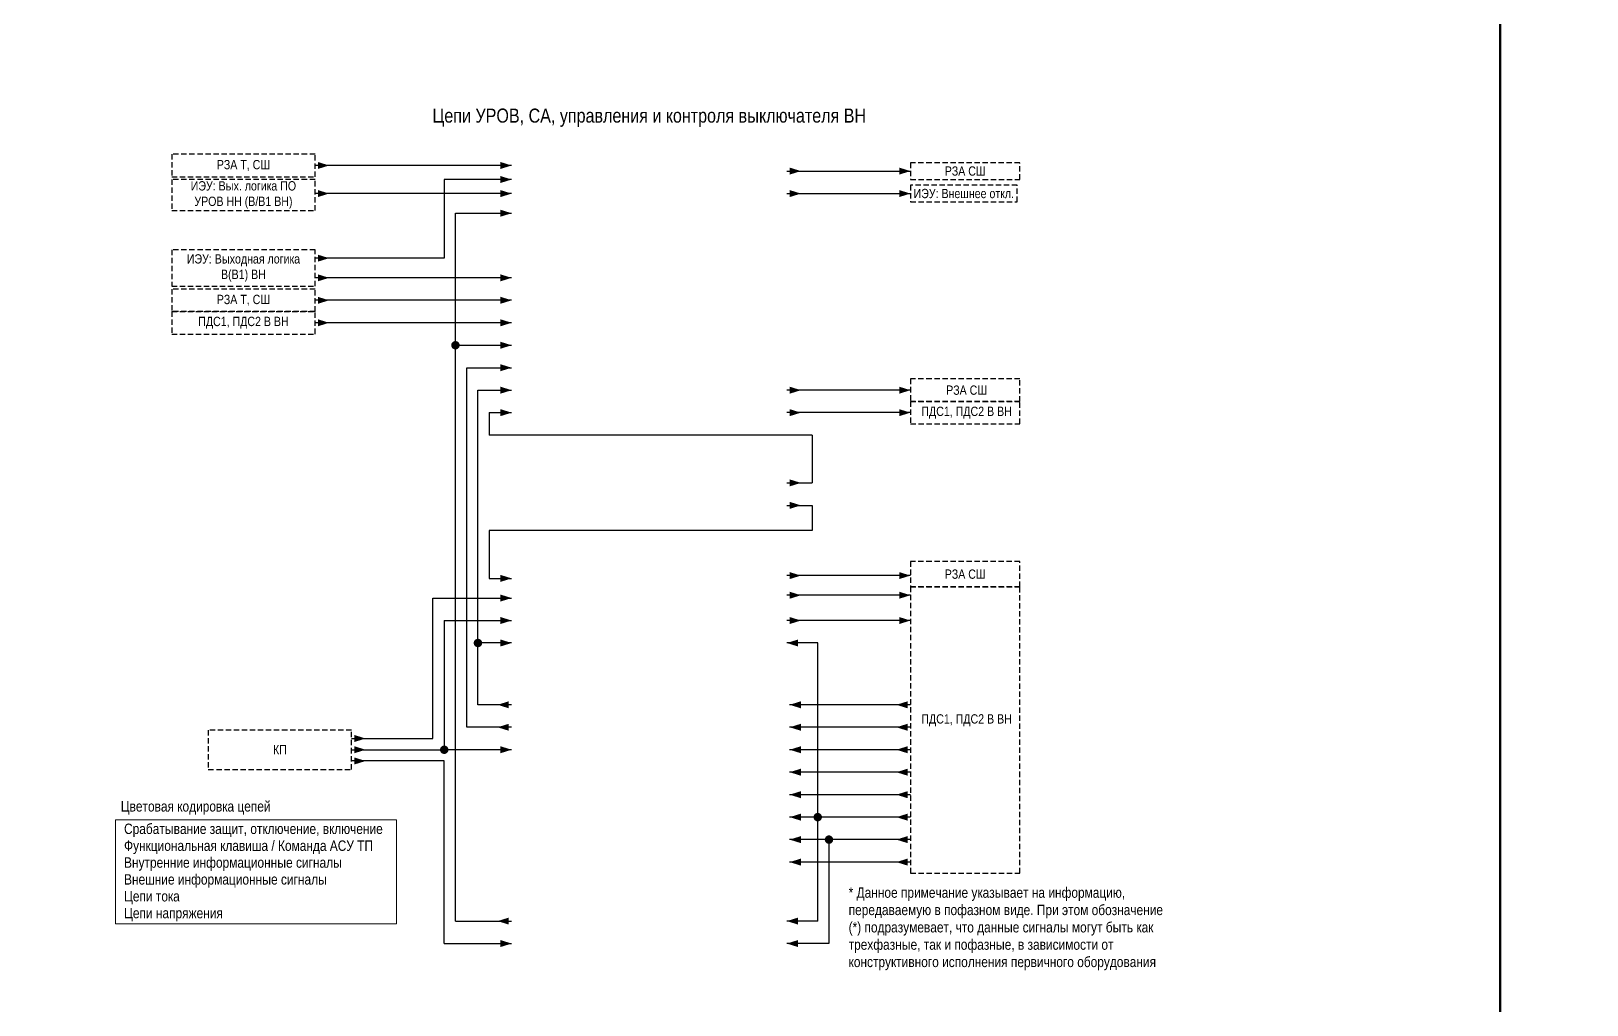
# Model space of a CAD drawing. Header units: millimetres. Extents: x 25558 to 49929, y 1902 to 19390.
# Drawn here: x 43425 to 43979, y 17266 to 17613 of the extents above; entities that cross this region are included whole.
import ezdxf
from ezdxf.enums import TextEntityAlignment as Align

# ---------------------------------------------------------------- set-up
doc = ezdxf.new("R2010")
doc.units = ezdxf.units.MM
doc.linetypes.add('штриховая2', pattern=[9.525, 6.35, -3.175])
for name, color, linetype, lineweight in [('Основная', 7, 'Continuous', 30), ('Отключение_включение', 1, 'Continuous', 30), ('Тонкая', 7, 'Continuous', 5), ('Цепи внешние', 84, 'Continuous', 30), ('Цепи внутренние', 5, 'Continuous', 30), ('Цепи ТН', 200, 'Continuous', 30), ('Цепи ТТ', 23, 'Continuous', 30), ('Цепь - ФК и АСУ', 132, 'Continuous', 30)]:
    doc.layers.add(name, color=color, linetype=linetype, lineweight=lineweight)
doc.styles.add('Narrow', font='ARIALN.TTF')

# ---------------------------------------------------------------- blocks, each defined once
blk = doc.blocks.new('Point')
at = {"layer": 'Основная', "color": 0, "const_width": 1.5}
blk.add_lwpolyline([(-0.75, 0, 1), (0.75, 0, 1)], format="xyb", close=True, dxfattribs=at)

msp = doc.modelspace()

# ---------------------------------------------------------------- linework, layer by layer
at = {"layer": 'Основная', "color": 5}
msp.add_lwpolyline([(43576, 17296), (43596, 17296)], dxfattribs=at)
at = {"layer": 'Отключение_включение'}
for p, q in [((43694, 17563), (43738, 17563)), ((43694, 17555), (43738, 17555)), ((43738, 17477), (43694, 17477)), ((43568, 17411), (43596, 17411)), ((43738, 17412), (43694, 17412)), ((43572, 17403), (43572, 17357)), ((43572, 17403), (43596, 17403)), ((43738, 17403), (43694, 17403)), ((43596, 17357), (43572, 17357))]:
    msp.add_line(p, q, dxfattribs=at)
for points in [[(43699, 17563, 0, 2.5, 0), (43695, 17563, 0, 0, 0)], [(43738, 17563, 0, 2.5, 0), (43734, 17563, 0, 0, 0)], [(43699, 17555, 0, 2.5, 0), (43695, 17555, 0, 0, 0)], [(43738, 17555, 0, 2.5, 0), (43734, 17555, 0, 0, 0)], [(43699, 17477, 0, 2.5, 0), (43695, 17477, 0, 0, 0)], [(43738, 17477, 0, 2.5, 0), (43734, 17477, 0, 0, 0)], [(43699, 17412, 0, 2.5, 0), (43695, 17412, 0, 0, 0)], [(43738, 17412, 0, 2.5, 0), (43734, 17412, 0, 0, 0)], [(43699, 17403, 0, 2.5, 0), (43695, 17403, 0, 0, 0)], [(43738, 17403, 0, 2.5, 0), (43734, 17403, 0, 0, 0)], [(43596, 17357, 0, 2.5, 0), (43592, 17357, 0, 0, 0)]]:
    msp.add_lwpolyline(points, format="xyseb", dxfattribs=at)
for points in [[(43568, 17361), (43568, 17411)], [(43539, 17361), (43568, 17361)], [(43539, 17357), (43572, 17357)]]:
    msp.add_lwpolyline(points, dxfattribs=at)
at = {"layer": 'Отключение_включение', "ltscale": 0.3}
for points in [[(43596, 17411, 0, 2.5, 0), (43592, 17411, 0, 0, 0)], [(43596, 17403, 0, 2.5, 0), (43592, 17403, 0, 0, 0)], [(43544, 17361, 0, 2.5, 0), (43540, 17361, 0, 0, 0)], [(43544, 17357, 0, 2.5, 0), (43540, 17357, 0, 0, 0)]]:
    msp.add_lwpolyline(points, format="xyseb", dxfattribs=at)
at = {"layer": 'Тонкая', "color": 3, "lineweight": 50}
for points in [[(43948, 17143), (43354, 17143), (43354, 17983), (43948, 17983)], [(44542, 17143), (43948, 17143), (43948, 17983), (44542, 17983)]]:
    msp.add_lwpolyline(points, close=True, dxfattribs=at)
at = {"layer": 'Тонкая', "ltscale": 0.3}
msp.add_lwpolyline([(43455, 17332), (43555, 17332), (43555, 17295), (43455, 17295)], close=True, dxfattribs=at)
at = {"layer": 'Цепи внешние', "ltscale": 0.3}
for p, q in [((43596, 17565), (43526, 17565)), ((43596, 17517), (43526, 17517)), ((43596, 17509), (43526, 17509)), ((43738, 17485), (43694, 17485)), ((43738, 17419), (43694, 17419)), ((43705, 17395), (43694, 17395)), ((43705, 17333), (43705, 17395)), ((43572, 17353), (43539, 17353)), ((43572, 17288), (43572, 17353)), ((43705, 17296), (43705, 17333))]:
    msp.add_line(p, q, dxfattribs=at)
at = {"layer": 'Цепи внешние'}
for p, q in [((43709, 17325), (43709, 17288)), ((43709, 17288), (43694, 17288))]:
    msp.add_line(p, q, dxfattribs=at)
at = {"layer": 'Цепи внешние', "linetype": 'штриховая2', "ltscale": 0.3}
for points in [[(43526, 17569), (43475, 17569), (43475, 17561), (43526, 17561)], [(43777, 17566), (43738, 17566), (43738, 17560), (43777, 17560)], [(43526, 17521), (43475, 17521), (43475, 17513), (43526, 17513)], [(43526, 17513), (43475, 17513), (43475, 17505), (43526, 17505)], [(43777, 17489), (43738, 17489), (43738, 17481), (43777, 17481)], [(43777, 17481), (43738, 17481), (43738, 17473), (43777, 17473)], [(43777, 17424), (43738, 17424), (43738, 17415), (43777, 17415)], [(43777, 17415), (43738, 17415), (43738, 17313), (43777, 17313)], [(43539, 17364), (43488, 17364), (43488, 17350), (43539, 17350)]]:
    msp.add_lwpolyline(points, close=True, dxfattribs=at)
at = {"layer": 'Цепи внешние', "ltscale": 0.3}
for points in [[(43531, 17565, 0, 2.5, 0), (43527, 17565, 0, 0, 0)], [(43596, 17565, 0, 2.5, 0), (43592, 17565, 0, 0, 0)], [(43531, 17517, 0, 2.5, 0), (43527, 17517, 0, 0, 0)], [(43596, 17517, 0, 2.5, 0), (43592, 17517, 0, 0, 0)], [(43531, 17509, 0, 2.5, 0), (43527, 17509, 0, 0, 0)], [(43596, 17509, 0, 2.5, 0), (43592, 17509, 0, 0, 0)], [(43699, 17485, 0, 2.5, 0), (43695, 17485, 0, 0, 0)], [(43738, 17485, 0, 2.5, 0), (43734, 17485, 0, 0, 0)], [(43699, 17419, 0, 2.5, 0), (43695, 17419, 0, 0, 0)], [(43738, 17419, 0, 2.5, 0), (43734, 17419, 0, 0, 0)], [(43694, 17395, 0, 2.5, 0), (43698, 17395, 0, 0, 0)], [(43695, 17373, 0, 2.5, 0), (43699, 17373, 0, 0, 0)], [(43733, 17373, 0, 2.5, 0), (43737, 17373, 0, 0, 0)], [(43695, 17365, 0, 2.5, 0), (43699, 17365, 0, 0, 0)], [(43733, 17365, 0, 2.5, 0), (43737, 17365, 0, 0, 0)], [(43695, 17357, 0, 2.5, 0), (43699, 17357, 0, 0, 0)], [(43733, 17357, 0, 2.5, 0), (43737, 17357, 0, 0, 0)], [(43544, 17353, 0, 2.5, 0), (43540, 17353, 0, 0, 0)], [(43695, 17349, 0, 2.5, 0), (43699, 17349, 0, 0, 0)], [(43733, 17349, 0, 2.5, 0), (43737, 17349, 0, 0, 0)], [(43695, 17341, 0, 2.5, 0), (43699, 17341, 0, 0, 0)], [(43733, 17341, 0, 2.5, 0), (43737, 17341, 0, 0, 0)], [(43695, 17333, 0, 2.5, 0), (43699, 17333, 0, 0, 0)], [(43733, 17333, 0, 2.5, 0), (43737, 17333, 0, 0, 0)], [(43695, 17325, 0, 2.5, 0), (43699, 17325, 0, 0, 0)], [(43733, 17325, 0, 2.5, 0), (43737, 17325, 0, 0, 0)], [(43695, 17317, 0, 2.5, 0), (43699, 17317, 0, 0, 0)], [(43733, 17317, 0, 2.5, 0), (43737, 17317, 0, 0, 0)], [(43694, 17296, 0, 2.5, 0), (43698, 17296, 0, 0, 0)], [(43596, 17288, 0, 2.5, 0), (43592, 17288, 0, 0, 0)], [(43694, 17288, 0, 2.5, 0), (43698, 17288, 0, 0, 0)]]:
    msp.add_lwpolyline(points, format="xyseb", dxfattribs=at)
for points in [[(43738, 17373), (43695, 17373)], [(43738, 17365), (43695, 17365)], [(43738, 17357), (43695, 17357)], [(43738, 17349), (43695, 17349)], [(43738, 17341), (43695, 17341)], [(43705, 17296), (43694, 17296)], [(43572, 17288), (43596, 17288)]]:
    msp.add_lwpolyline(points, dxfattribs=at)
at = {"layer": 'Цепи внешние'}
for points in [[(43738, 17333), (43695, 17333)], [(43738, 17325), (43695, 17325)], [(43738, 17317), (43695, 17317)]]:
    msp.add_lwpolyline(points, dxfattribs=at)
at = {"layer": 'Цепи внутренние', "ltscale": 0.3}
for p, q in [((43596, 17560), (43572, 17560)), ((43572, 17560), (43572, 17532)), ((43596, 17555), (43526, 17555)), ((43576, 17501), (43576, 17548)), ((43576, 17548), (43596, 17548)), ((43572, 17532), (43526, 17532)), ((43596, 17525), (43526, 17525)), ((43576, 17296), (43576, 17501)), ((43576, 17501), (43596, 17501)), ((43580, 17365), (43580, 17493)), ((43580, 17493), (43596, 17493)), ((43584, 17395), (43584, 17485)), ((43584, 17485), (43596, 17485)), ((43588, 17477), (43596, 17477)), ((43588, 17477), (43588, 17469)), ((43703, 17469), (43588, 17469)), ((43703, 17469), (43703, 17452)), ((43694, 17452), (43703, 17452)), ((43694, 17444), (43703, 17444)), ((43703, 17444), (43703, 17435)), ((43703, 17444), (43703, 17444)), ((43703, 17435), (43588, 17435)), ((43588, 17435), (43588, 17418)), ((43588, 17418), (43596, 17418)), ((43596, 17395), (43584, 17395)), ((43596, 17365), (43580, 17365))]:
    msp.add_line(p, q, dxfattribs=at)
for points in [[(43596, 17560, 0, 2.5, 0), (43592, 17560, 0, 0, 0)], [(43531, 17555, 0, 2.5, 0), (43527, 17555, 0, 0, 0)], [(43596, 17555, 0, 2.5, 0), (43592, 17555, 0, 0, 0)], [(43596, 17548, 0, 2.5, 0), (43592, 17548, 0, 0, 0)], [(43531, 17532, 0, 2.5, 0), (43527, 17532, 0, 0, 0)], [(43531, 17525, 0, 2.5, 0), (43527, 17525, 0, 0, 0)], [(43596, 17525, 0, 2.5, 0), (43592, 17525, 0, 0, 0)], [(43596, 17501, 0, 2.5, 0), (43592, 17501, 0, 0, 0)], [(43596, 17493, 0, 2.5, 0), (43592, 17493, 0, 0, 0)], [(43596, 17485, 0, 2.5, 0), (43592, 17485, 0, 0, 0)], [(43596, 17477, 0, 2.5, 0), (43592, 17477, 0, 0, 0)], [(43699, 17452, 0, 2.5, 0), (43695, 17452, 0, 0, 0)], [(43699, 17444, 0, 2.5, 0), (43695, 17444, 0, 0, 0)], [(43596, 17418, 0, 2.5, 0), (43592, 17418, 0, 0, 0)], [(43596, 17395, 0, 2.5, 0), (43592, 17395, 0, 0, 0)], [(43591, 17373, 0, 2.5, 0), (43595, 17373, 0, 0, 0)], [(43591, 17365, 0, 2.5, 0), (43595, 17365, 0, 0, 0)], [(43591, 17296, 0, 2.5, 0), (43595, 17296, 0, 0, 0)]]:
    msp.add_lwpolyline(points, format="xyseb", dxfattribs=at)
at = {"layer": 'Цепи внутренние', "linetype": 'штриховая2', "ltscale": 0.3}
for points in [[(43526, 17560), (43475, 17560), (43475, 17549), (43526, 17549)], [(43776, 17558), (43738, 17558), (43738, 17552), (43776, 17552)], [(43526, 17535), (43475, 17535), (43475, 17522), (43526, 17522)]]:
    msp.add_lwpolyline(points, close=True, dxfattribs=at)
at = {"layer": 'Цепи внутренние', "ltscale": 0.3}
for points in [[(43584, 17373), (43584, 17395)], [(43596, 17373), (43584, 17373)]]:
    msp.add_lwpolyline(points, dxfattribs=at)

# ---------------------------------------------------------------- block references
at = {"layer": 'Отключение_включение'}
msp.add_blockref('Point', (43572, 17357), dxfattribs=at)
at = {"layer": 'Цепи внешние'}
for p in [(43705, 17333), (43709, 17325)]:
    msp.add_blockref('Point', p, dxfattribs=at)
at = {"layer": 'Цепи внутренние'}
for p in [(43576, 17501), (43584, 17395)]:
    msp.add_blockref('Point', p, dxfattribs=at)

# ---------------------------------------------------------------- texts
at = {"layer": 'Основная', "style": 'Narrow'}
msp.add_text('Цветовая кодировка цепей', height=3.7, dxfattribs=at).set_placement((43483.5, 17335), align=Align.CENTER)
for s, insert, char_height, width, attachment_point in [('Цепи УРОВ, СА, управления и контроля выключателя ВН', (43645, 17582), 5, 188.2306, 5), ('РЗА Т, СШ', (43500.5, 17565), 3.3, 51, 5), ('РЗА СШ', (43757.5, 17563), 3.3, 39, 5), ('ИЭУ: Вых. логика ПО УРОВ НН (В/В1 ВН)', (43500.5, 17554.5), 3.3, 45.0696, 5), ('ИЭУ: Внешнее откл.', (43757, 17555), 3.3, 38, 5), ('ИЭУ: Выходная логика В(В1) ВН', (43500.5, 17528.5), 3.3, 43.9714, 5), ('РЗА Т, СШ', (43500.5, 17517), 3.3, 51, 5), ('ПДС1, ПДС2 В ВН', (43500.5, 17509), 3.3, 51, 5), ('РЗА СШ', (43758, 17485), 3.3, 39, 5), ('ПДС1, ПДС2 В ВН', (43758, 17477), 3.3, 39, 5), ('РЗА СШ', (43757.5, 17419.5), 3.3, 39, 5), ('ПДС1, ПДС2 В ВН', (43758, 17367.5), 3.3, 39, 5), ('КП', (43513.5, 17357), 3.3, 51, 5), ('* Данное примечание указывает на информацию, передаваемую в пофазном виде. При этом обозначение (*) подразумевает, что данные сигналы могут быть как трехфазные, так и пофазные, в зависимости от конструктивного исполнения первичного оборудования', (43716, 17308), 3.7, 116.9271, 1)]:
    msp.add_mtext(s, dxfattribs=dict(at, insert=insert, char_height=char_height, width=width, attachment_point=attachment_point))
at = {"layer": 'Отключение_включение', "style": 'Narrow'}
msp.add_text('Срабатывание защит, отключение, включение', height=3.7, dxfattribs=at).set_placement((43458, 17327))
at = {"layer": 'Цепи внешние', "style": 'Narrow'}
msp.add_text('Внешние информационные сигналы', height=3.7, dxfattribs=at).set_placement((43458, 17309))
at = {"layer": 'Цепи внутренние', "style": 'Narrow'}
msp.add_text('Внутренние информационные сигналы', height=3.7, dxfattribs=at).set_placement((43458, 17315))
at = {"layer": 'Цепи ТН', "style": 'Narrow'}
msp.add_text('Цепи напряжения', height=3.7, dxfattribs=at).set_placement((43458, 17297))
at = {"layer": 'Цепи ТТ', "style": 'Narrow'}
msp.add_text('Цепи тока', height=3.7, dxfattribs=at).set_placement((43458, 17303))
at = {"layer": 'Цепь - ФК и АСУ', "style": 'Narrow'}
msp.add_text('Функциональная клавиша / Команда АСУ ТП', height=3.7, dxfattribs=at).set_placement((43458, 17321))

doc.saveas('drawing.dxf')
